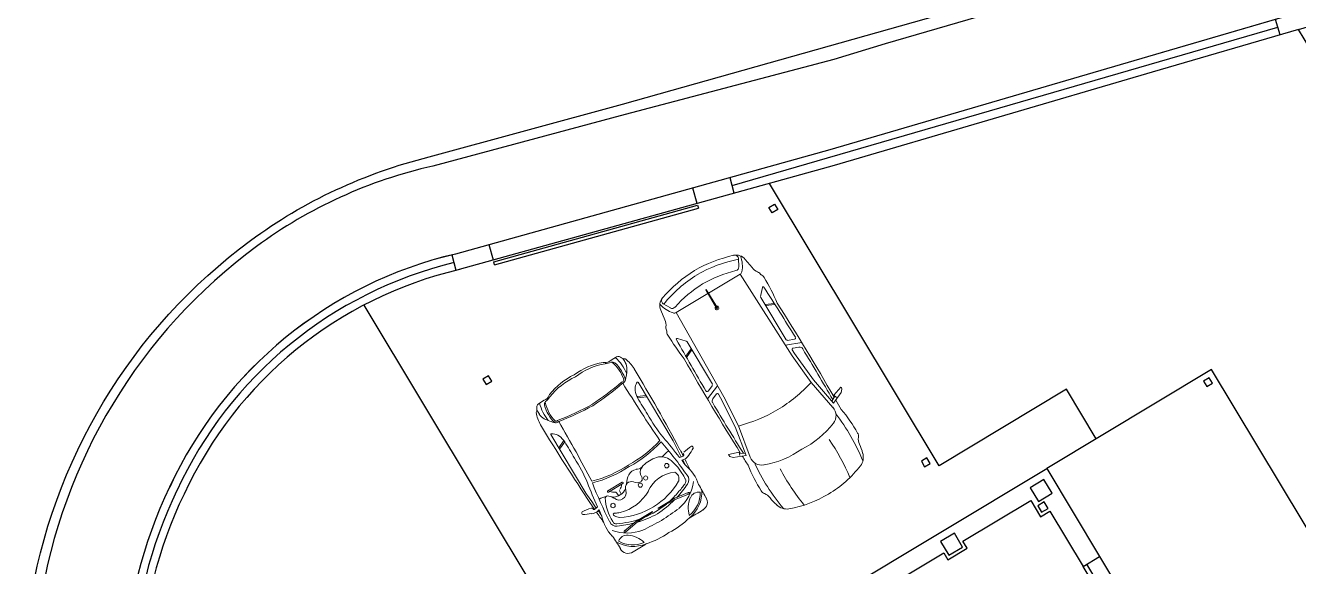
# Model space of a CAD drawing. Header units: millimetres. Extents: x 441061 to 442903, y 4515148 to 4515613.
# Drawn here: x 442665.032 to 442667.514, y 4515546.788 to 4515547.843 of the extents above; entities that cross this region are included whole.
import ezdxf

# ---------------------------------------------------------------- set-up
doc = ezdxf.new("R2010")
doc.units = ezdxf.units.MM
doc.linetypes.add('CONTINUA', pattern=[0])
doc.layers.add('01_mono BAJA', color=2, linetype='Continuous')
doc.layers.add('01_piscinas', color=254, linetype='Continuous')
doc.layers.add('01_muebles_B', color=254, linetype='Continuous', lineweight=5)

# ---------------------------------------------------------------- blocks, each defined once
blk = doc.blocks.new('A$C6A825EFA')
at = {"layer": '01_mono BAJA', "color": 254}
for p, q in [((15.4, 7.005, 0), (15.4, 5.055, 0)), ((15.7, 7.005, 0), (15.7, 3, 0)), ((15.4, 4.705, 0), (15.4, 3.47, 0)), ((15.4, 3.47, 0), (15.105, 3.47, 0)), ((15.105, 3.47, 0), (15.105, 3.3, 0)), ((11.3, 3.3, 0), (14.1, 3.3, 0)), ((11.3, 3.23, 0), (14.1, 3.23, 0)), ((15.105, 3.3, 0), (14.1, 3.3, 0)), ((14.1, 3.3, 0), (14.1, 3, 0)), ((14.1, 3, 0), (11.3, 3, 0)), ((15.7, 3, 0), (14.1, 3, 0)), ((15.7, 0, 0), (15.7, 3)), ((0, 0, 0), (15.7, 0, 0))]:
    blk.add_line(p, q, dxfattribs=at)
at = {"layer": '01_mono BAJA', "color": 254, "elevation": 0}
blk.add_lwpolyline([(15.4, 5.055), (15.275, 5.055), (15.275, 4.705), (15.4, 4.705)], dxfattribs=at)
at = {"layer": '01_mono BAJA', "color": 254}
for points in [[(15.325, 4.755), (15.575, 4.755), (15.575, 5.005), (15.325, 5.005), (15.325, 4.755)], [(15.325, 3.125), (15.575, 3.125), (15.575, 3.375), (15.325, 3.375), (15.325, 3.125)]]:
    blk.add_lwpolyline(points, close=True, dxfattribs=at)
at = {"layer": '01_mono BAJA', "color": 254, "elevation": 0}
for points in [[(15.275, 3.42), (15.155, 3.42), (15.155, 3.3), (15.275, 3.3)], [(15.61, 0.2), (15.51, 0.2), (15.51, 0.1), (15.61, 0.1)]]:
    blk.add_lwpolyline(points, close=True, dxfattribs=at)
blk = doc.blocks.new('A$C0D711DC8')
at = {"layer": '01_muebles_B', "color": 254}
for p, q in [((10.733, 9.894), (9.764, 9.894)), ((10.493, 9.894), (10.545, 9.776)), ((10.515, 9.894), (10.567, 9.778)), ((9.004, 9.693), (9.038, 9.48)), ((9.056, 9.495), (9.026, 9.699)), ((9.038, 9.48), (9.054, 9.218)), ((9.056, 9.218), (9.056, 9.495)), ((9.054, 9.218), (9.056, 9.218)), ((9.038, 8.865), (9.054, 9.127)), ((9.054, 9.127), (9.056, 9.127)), ((9.056, 9.127), (9.056, 8.851)), ((9.004, 8.652), (9.038, 8.865)), ((9.056, 8.851), (9.026, 8.647)), ((9.546, 8.878), (9.495, 8.871)), ((9.614, 8.734), (9.614, 8.97)), ((9.634, 8.734), (9.634, 8.97)), ((9.546, 8.827), (9.494, 8.834)), ((10.493, 8.452), (10.545, 8.569)), ((10.515, 8.452), (10.567, 8.567)), ((10.733, 8.452), (9.764, 8.452))]:
    blk.add_line(p, q, dxfattribs=at)
for centre, radius in [((9.014, 9.701), 0.0121), ((9.51, 9.635), 0.0319), ((9.514, 9.288), 0.0297), ((9.466, 9.173), 0.0297), ((9.417, 8.691), 0.0319), ((9.014, 8.645), 0.0121)]:
    blk.add_circle(centre, radius, dxfattribs=at)
for centre, radius, start, end in [((9.619, 9.904), 0.16, 152.3452, 197.1649), ((10.167, 9.714), 0.738, 149.7434, 158.9846), ((9.525, 9.945), 0.0232, 265.4824, 347.7447), ((9.544, 10.069), 0.023, 23.336, 131.4157), ((8.51, 10.147), 1.058, 348.7131, 356.2571), ((10.995, -17.873), 27.82, 90.1403, 92.8584), ((10.906, 9.364), 0.584, 69.532, 87.9675), ((10.942, 9.629), 2.236, 176.9311, 182.7066), ((8.829, 9.758), 0.121, 83.4929, 184.381), ((9.185, 9.462), 0.48, 118.4979, 171.6974), ((9.142, 9.497), 0.403, 119.7279, 173.0139), ((9.122, 5.315), 4.571, 90.9016, 93.5003), ((9.503, 9.367), 0.611, 128.6532, 169.9617), ((8.847, 9.764), 0.126, 322.6544, 41.1658), ((9.178, 9.352), 0.549, 69.8978, 103.4423), ((10.509, 9.106), 1.518, 154.798, 163.8884), ((9.226, 9.718), 0.0964, 77.7254, 158.9302), ((9.211, 9.707), 0.057, 88.7397, 167.4182), ((9.265, 9.038), 0.727, 86.5634, 94.2004), ((8.819, 3.701), 6.126, 80.3818, 85.9978), ((9.94, 2.874), 7.047, 93.9115, 95.3212), ((9.306, 9.064), 0.701, 67.8757, 89.7559), ((8.751, 3.271), 6.625, 83.7996, 84.6711), ((10.975, -10.424), 20.353, 94.2603, 94.5093), ((9.518, 9.909), 0.0131, 69.95, 178.3297), ((9.777, 9.927), 0.273, 183.7214, 196.1025), ((9.94, 2.874), 7.047, 92.7044, 93.5361), ((10.975, -10.424), 20.353, 93.4112, 94.1277), ((8.751, 3.271), 6.625, 80.1778, 83.3742), ((9.165, 9.803), 0.511, 341.8582, 355.871), ((10.175, 11.66), 1.884, 261.0449, 273.0528), ((10.459, 15.409), 5.634, 268.1287, 270.8789), ((10.529, 10.11), 0.334, 272.7892, 291.8342), ((10.573, 9.974), 0.192, 294.6989, 323.0283), ((10.691, 9.894), 0.0501, 315.174, 347.3096), ((10.732, 9.885), 0.00831, 343.0311, 79.2932), ((10.894, 9.715), 0.0607, 143.7564, 193.2967), ((11.29, 9.332), 0.611, 121.0895, 136.7388), ((10.991, 9.25), 0.526, 73.7001, 105.481), ((10.991, 9.25), 0.505, 69.1925, 104.8598), ((11.01, 9.2), 0.627, 72.4585, 97.9913), ((11.059, 9.742), 0.141, 86.8457, 126.696), ((11.101, 8.862), 1.022, 88.2888, 91.9327), ((11.185, 9.948), 0.0842, 206.7402, 257.6517), ((11.113, 9.698), 0.062, 14.8998, 65.8723), ((11.135, 9.81), 0.0644, 351.2386, 60.1485), ((10.241, 9.772), 0.959, 355.5054, 1.6982), ((8.653, 9.896), 0.361, 284.3027, 324.7225), ((10.25, 9.166), 1.218, 160.2257, 168.6391), ((9.975, 9.34), 0.903, 155.1761, 164.735), ((10.144, 9.165), 1.038, 151.121, 207.6483), ((9.314, 9.595), 0.107, 57.3841, 137.6524), ((8.958, 9.487), 0.459, 324.9496, 25.463), ((9.473, 9.516), 0.219, 7.735, 63.719), ((11.471, 9.253), 1.7, 163.325, 182.6992), ((11.496, 9.248), 1.7, 163.325, 182.5468), ((12.246, 53.159), 43.488, 266.8642, 267.4858), ((12.021, 70.959), 61.269, 268.42618, 268.89057), ((14.417, 9.048), 3.64, 169.6671, 178.0415), ((14.417, 9.048), 3.62, 169.6671, 178.0415), ((10.903, 9.711), 0.0495, 146.1855, 196.1005), ((11.473, 9.762), 0.303, 189.085, 205.7225), ((11.352, 9.713), 0.156, 186.0058, 219.1392), ((10.256, 9.278), 1.007, 354.015, 20.5105), ((10.287, 9.262), 1.007, 354.9224, 20.5105), ((9.808, 9.261), 1.13, 166.1566, 184.4621), ((17.649, 8.764), 8.777, 175.3636, 177.3327), ((10.509, 9.106), 1.518, 165.717, 177.48), ((9.185, 9.47), 0.511, 343.3936, 8.525), ((10.25, 9.166), 1.218, 171.2453, 188.5682), ((9.904, 8.914), 0.65, 151.4841, 196.6746), ((9.552, 9.202), 0.047, 86.7847, 183.1724), ((9.566, 9.362), 0.114, 263.9035, 340.5155), ((9.771, 9.295), 0.101, 164.9008, 216.3288), ((9.538, 9.188), 0.158, 330.3363, 17.3801), ((9.808, 9.085), 1.13, 175.5379, 193.8434), ((17.649, 9.581), 8.777, 182.6673, 184.6364), ((10.509, 9.239), 1.518, 182.52, 194.283), ((9.6, 9.197), 0.0954, 178.5946, 241.3055), ((9.492, 9.055), 0.098, 279.5997, 343.5492), ((9.498, 9.044), 0.0889, 349.0142, 50.9794), ((9.424, 9.265), 0.296, 301.9645, 328.2937), ((11.471, 9.093), 1.7, 177.3008, 196.675), ((11.496, 9.097), 1.7, 177.4532, 196.675), ((14.417, 9.297), 3.64, 181.9585, 190.3329), ((14.417, 9.297), 3.62, 181.9585, 190.3329), ((10.256, 9.068), 1.007, 339.4895, 5.985), ((10.287, 9.084), 1.007, 339.4895, 5.0776), ((9.503, 8.978), 0.611, 190.0383, 231.3468), ((10.25, 9.166), 1.218, 191.3609, 207.4845), ((9.528, 8.859), 0.101, 101.4545, 181.9236), ((9.525, 8.854), 0.0985, 178.6673, 249.1293), ((9.686, 8.849), 0.193, 142.3155, 213.2169), ((9.543, 8.902), 0.0241, 275.7304, 333.0283), ((9.665, 8.855), 0.106, 119.0162, 160.5033), ((9.624, 8.97), 0.0104, 0, 180), ((10.942, 8.716), 2.236, 177.2934, 183.0689), ((9.185, 8.884), 0.48, 188.3026, 241.5021), ((9.142, 8.849), 0.403, 186.9861, 240.2721), ((8.653, 8.449), 0.361, 35.2775, 75.6973), ((10.509, 9.239), 1.518, 196.1116, 205.202), ((9.346, 8.77), 0.149, 215.4424, 244.8998), ((9.507, 8.785), 0.232, 194.2372, 212.2618), ((9.426, 8.595), 0.178, 39.093, 68.893), ((9.543, 8.803), 0.0241, 26.9717, 84.2696), ((9.665, 8.849), 0.106, 199.4967, 240.9838), ((9.532, 8.677), 0.0451, 325.113, 43.0643), ((9.161, 8.546), 0.436, 2.9924, 17.9381), ((9.624, 8.734), 0.0104, 180, 0), ((11.473, 8.583), 0.303, 154.2775, 170.915), ((11.352, 8.632), 0.156, 140.8608, 173.9942), ((8.829, 8.587), 0.121, 175.619, 276.5071), ((8.847, 8.581), 0.126, 318.8342, 37.3456), ((9.226, 8.628), 0.0964, 201.0698, 282.2746), ((9.215, 8.619), 0.0486, 198.7488, 279.3616), ((9.25, 9.243), 0.672, 267.6901, 298.2478), ((8.819, 14.644), 6.126, 274.0022, 279.6182), ((9.299, 8.649), 0.0212, 220.8304, 310.3789), ((9.285, 8.645), 0.0299, 337.3586, 32.1758), ((8.751, 15.074), 6.625, 275.3289, 276.2004), ((9.619, 8.441), 0.16, 162.8351, 207.6548), ((9.777, 8.418), 0.273, 163.8975, 176.2786), ((8.751, 15.074), 6.625, 276.6258, 279.8222), ((12.246, -34.814), 43.488, 92.5142, 93.1358), ((10.175, 6.685), 1.884, 86.9472, 98.9551), ((10.459, 2.936), 5.634, 89.1211, 91.8713), ((12.021, -52.613), 61.269, 91.10943, 91.57382), ((10.529, 8.236), 0.334, 68.1658, 87.2108), ((10.573, 8.372), 0.192, 36.9717, 65.3011), ((10.691, 8.451), 0.0501, 12.6904, 44.826), ((10.894, 8.63), 0.0607, 166.7033, 216.2436), ((11.29, 9.013), 0.611, 223.2612, 238.9105), ((10.991, 9.095), 0.526, 254.519, 286.2999), ((10.903, 8.634), 0.0495, 163.8995, 213.8145), ((10.991, 9.095), 0.505, 255.1402, 290.8075), ((11.01, 9.145), 0.627, 262.0087, 287.5415), ((11.059, 8.603), 0.141, 233.304, 273.1543), ((11.113, 8.647), 0.062, 294.1277, 345.1002), ((11.135, 8.535), 0.0644, 299.8515, 8.7614), ((10.241, 8.573), 0.959, 358.3018, 4.4946), ((9.122, 13.031), 4.571, 266.4997, 269.0984), ((9.178, 8.993), 0.549, 256.5577, 290.1022), ((9.94, 15.472), 7.047, 264.6788, 266.0885), ((10.975, 28.769), 20.353, 265.4907, 265.7397), ((10.167, 8.631), 0.738, 201.0154, 210.2566), ((9.518, 8.436), 0.0131, 181.6703, 290.05), ((9.94, 15.472), 7.047, 266.4639, 267.2956), ((10.975, 28.769), 20.353, 265.8723, 266.5888), ((9.525, 8.401), 0.0232, 12.2553, 94.5176), ((8.51, 8.199), 1.058, 3.7429, 11.2869), ((10.995, 36.219), 27.82, 267.1416, 269.8597), ((10.732, 8.46), 0.00831, 280.7068, 16.9689), ((10.906, 8.982), 0.584, 272.0325, 290.468), ((11.101, 9.484), 1.022, 268.0673, 271.7112), ((11.185, 8.397), 0.0842, 102.3483, 153.2598), ((9.544, 8.277), 0.023, 228.5843, 336.664)]:
    blk.add_arc(centre, radius, start, end, dxfattribs=at)
blk = doc.blocks.new('A$C392252A0')
at = {"layer": '01_muebles_B', "color": 254}
for p, q in [((10.715, 8.129), (10.705, 8.127)), ((10.705, 8.127), (10.752, 7.979)), ((10.738, 8.124), (10.715, 8.129)), ((10.775, 8.091), (10.738, 8.124)), ((9.876, 7.976), (9.791, 7.758)), ((10.752, 7.979), (10.798, 7.995)), ((10.773, 7.987), (10.809, 7.914)), ((10.846, 7.92), (10.775, 8.091)), ((8.499, 7.763), (8.397, 7.82)), ((8.605, 7.917), (8.455, 7.893)), ((8.599, 7.726), (9.971, 7.763)), ((9.019, 7.811), (8.92, 7.9)), ((9.731, 7.807), (9.031, 7.807)), ((9.201, 7.926), (9.149, 7.807)), ((9.219, 7.928), (9.166, 7.807)), ((9.784, 7.911), (9.748, 7.818)), ((9.913, 7.908), (9.882, 7.828)), ((9.898, 7.807), (9.958, 7.808)), ((10.418, 7.844), (9.958, 7.808)), ((10.43, 7.798), (9.971, 7.763)), ((10.418, 7.844), (10.846, 7.92)), ((10.43, 7.798), (10.894, 7.881)), ((8.599, 7.725), (8.599, 7.201)), ((8.839, 7.203), (8.537, 7.2)), ((8.537, 7.2), (8.537, 7.193)), ((8.839, 7.19), (8.537, 7.193)), ((8.599, 6.669), (8.599, 7.193)), ((8.499, 6.631), (8.397, 6.573)), ((8.605, 6.476), (8.455, 6.5)), ((8.599, 6.668), (9.971, 6.631)), ((9.019, 6.582), (8.92, 6.494)), ((9.731, 6.587), (9.031, 6.587)), ((9.201, 6.468), (9.149, 6.587)), ((9.219, 6.466), (9.166, 6.587)), ((9.784, 6.482), (9.748, 6.576)), ((9.876, 6.418), (9.791, 6.636)), ((9.913, 6.486), (9.882, 6.565)), ((9.898, 6.587), (9.958, 6.585)), ((10.418, 6.55), (9.958, 6.585)), ((10.43, 6.596), (9.971, 6.631)), ((10.418, 6.55), (10.846, 6.473)), ((10.43, 6.596), (10.894, 6.512)), ((10.705, 6.267), (10.752, 6.414)), ((10.752, 6.414), (10.798, 6.398)), ((10.773, 6.407), (10.809, 6.48)), ((10.846, 6.473), (10.775, 6.303)), ((10.715, 6.265), (10.705, 6.267)), ((10.738, 6.27), (10.715, 6.265)), ((10.775, 6.303), (10.738, 6.27))]:
    blk.add_line(p, q, dxfattribs=at)
for centre, radius, start, end in [((8.586, 8.093), 0.177, 275.9895, 308.6871), ((8.751, 7.888), 0.086, 87.4739, 128.6871), ((8.808, 7.907), 0.086, 87.4739, 128.6871), ((8.809, 4.809), 3.183, 82.5975, 89.9397), ((10.099, -28.508), 36.485, 88.9288, 91.3819), ((10.099, -28.508), 36.485, 88.6181, 88.8592), ((11.3, 6.178), 1.816, 87.2886, 100.1742), ((11.389, 7.907), 0.086, 51.3129, 92.5261), ((11.554, 8.112), 0.177, 231.3129, 264.0105), ((10.216, 7.155), 1.997, 161.6598, 178.7983), ((10.242, 7.158), 1.952, 160.298, 178.865), ((8.474, 7.733), 0.162, 96.7804, 161.7197), ((8.375, 7.769), 0.0561, 66.6468, 164.8738), ((8.295, 7.436), 0.435, 49.0196, 78.8841), ((8.473, 7.717), 0.0531, 342.7058, 60.706), ((8.545, 7.725), 0.0531, 0, 49.0196), ((8.929, 7.908), 0.0124, 91.7937, 220.4777), ((10.022, -29.576), 37.513, 90.3882, 91.6701), ((9.031, 7.824), 0.0177, 228.3547, 270), ((9.731, 7.824), 0.0177, 270, 338.7209), ((9.768, 7.918), 0.0177, 338.7209, 90.3882), ((9.897, 7.823), 0.0159, 158.7209, 271.5074), ((9.963, 7.889), 0.0531, 90.2143, 158.7209), ((10.099, -28.508), 36.45, 88.8997, 90.2143), ((8.43, 7.197), 2.089, 0, 16.7318), ((10.925, 7.707), 0.177, 21.0532, 100.1701), ((11.313, 4.914), 2.974, 81.2806, 96.1737), ((9.874, 7.302), 1.304, 355.3559, 21.0532), ((11.467, 7.285), 0.654, 72.0531, 84.0105), ((11.619, 7.711), 0.203, 22.7994, 75.9629), ((10.262, 7.197), 1.654, 0, 21.006), ((10.276, 7.152), 1.836, 162.6109, 178.6018), ((11.437, 4.633), 2.974, 81.5863, 93.456), ((8.839, 7.197), 0.0267, 193.7603, 166.2397), ((10.216, 7.239), 1.997, 181.2017, 198.3402), ((10.242, 7.236), 1.952, 181.135, 199.702), ((10.276, 7.242), 1.836, 181.3982, 197.3891), ((8.839, 7.197), 0.00662, 270, 90), ((8.43, 7.197), 2.089, 343.2682, 0), ((9.874, 7.091), 1.304, 338.9468, 4.6441), ((10.262, 7.197), 1.654, 338.994, 0), ((8.473, 6.677), 0.0531, 299.294, 17.2942), ((11.437, 9.761), 2.974, 266.544, 278.4137), ((8.474, 6.661), 0.162, 198.2803, 263.2196), ((8.375, 6.625), 0.0561, 195.1262, 293.3532), ((8.295, 6.957), 0.435, 281.1159, 310.9804), ((8.545, 6.669), 0.0531, 310.9804, 0), ((9.031, 6.569), 0.0177, 90, 131.6453), ((9.731, 6.569), 0.0177, 21.2791, 90), ((9.897, 6.571), 0.0159, 88.4926, 201.2791), ((10.925, 6.686), 0.177, 259.8299, 338.9468), ((11.313, 9.479), 2.974, 263.8263, 278.7194), ((11.619, 6.682), 0.203, 284.0371, 337.2006), ((8.586, 6.3), 0.177, 51.3129, 84.0105), ((8.751, 6.506), 0.086, 231.3129, 272.5261), ((8.808, 6.487), 0.086, 231.3129, 272.5261), ((8.809, 9.584), 3.183, 270.0603, 277.4025), ((8.929, 6.486), 0.0124, 139.5223, 268.2063), ((10.022, 43.97), 37.513, 268.3299, 269.6118), ((10.099, 42.902), 36.485, 268.6181, 271.0712), ((9.768, 6.476), 0.0177, 269.6118, 21.2791), ((9.963, 6.505), 0.0531, 201.2791, 269.7857), ((10.099, 42.902), 36.45, 269.7857, 271.1003), ((10.099, 42.902), 36.485, 271.1408, 271.3819), ((11.3, 8.215), 1.816, 259.8258, 272.7114), ((11.389, 6.487), 0.086, 267.4739, 308.6871), ((11.554, 6.282), 0.177, 95.9895, 128.6871), ((11.467, 7.108), 0.654, 275.9895, 287.9469)]:
    blk.add_arc(centre, radius, start, end, dxfattribs=at)
blk = doc.blocks.new('A$C21391103')
at = {"layer": '01_piscinas'}
for p, q in [((75.743, 97.625), (78.567, 98.459)), ((75.61, 97.847), (73.389, 97.196)), ((75.455, 97.541), (75.385, 97.781)), ((66.909, 95.192), (75.42, 97.661)), ((75.743, 97.625), (73.459, 96.956)), ((81.763, 87.598), (75.743, 97.625)), ((73.389, 97.196), (68.433, 95.744)), ((73.459, 96.956), (68.502, 95.503)), ((68.433, 95.744), (62.592, 94.121)), ((68.502, 95.503), (62.654, 93.879)), ((66.943, 95.07), (66.876, 95.311)), ((66.365, 94.91), (66.298, 95.151)), ((70.136, 90.817), (67.491, 95.223)), ((63.192, 94.002), (66.371, 94.886)), ((63.205, 93.954), (66.385, 94.837)), ((66.371, 94.886), (66.385, 94.837)), ((63.185, 94.026), (63.118, 94.267)), ((62.607, 93.866), (62.54, 94.106)), ((63.205, 93.954), (63.192, 94.002)), ((61.165, 93.325), (64.649, 87.523)), ((72.124, 92.011), (70.136, 90.817)), ((72.587, 91.239), (72.124, 92.011))]:
    blk.add_line(p, q, dxfattribs=at)
for points in [[(98.72, 29.96, -0.121125), (94.799, 28.827, -0.140664), (90.771, 29.587, -0.142395), (87.056, 33.033), (85.813, 35.14), (83.779, 38.584), (80.683, 43.615), (75.946, 51.534), (71.318, 59.2), (70.815, 60.112), (66.148, 67.877), (65.144, 69.645), (61.995, 74.859), (60.621, 77.117), (57.988, 81.46), (57.453, 82.35, -0.176696), (55.952, 88.617, -0.199121), (59.398, 94.331, -0.099014), (62.185, 95.635), (65.2, 96.459), (73.334, 98.756)], [(72.482, 98.331), (69.294, 97.401), (68.494, 97.157), (65.24, 96.299), (62.241, 95.492, 0.104093), (59.49, 94.238, 0.198404), (56.114, 88.656, 0.176564), (57.576, 82.447), (58.098, 81.559), (58.665, 80.688), (60.245, 78.102), (60.776, 77.141), (62.157, 74.959), (62.654, 74.078), (64.676, 70.57), (65.275, 69.771), (66.259, 67.975), (66.762, 67.134), (70.947, 60.191), (71.452, 59.323), (76.078, 51.6)], [(79.63, 99.025), (73.389, 97.196), (68.433, 95.744), (62.592, 94.121, 0.23097), (58.136, 90.485, 0.210232), (57.927, 84.854, 0.027042), (58.536, 83.531), (59.924, 81.237), (61.797, 78.155), (63.357, 75.518), (68.095, 67.592), (72.33, 60.552), (77.116, 52.571), (82.132, 44.181), (85.199, 39.128), (87.238, 35.726), (87.993, 34.468, 0.146839), (91.113, 31.16, 0.183488), (95.987, 30.523, 0.071368), (98.288, 31.43)]]:
    blk.add_lwpolyline(points, format="xyb", dxfattribs=at)
for points in [[(67.533, 94.763), (67.482, 94.849), (67.567, 94.901), (67.619, 94.815)], [(63.161, 92.138), (63.109, 92.224), (63.023, 92.172), (63.075, 92.087)], [(69.86, 90.888), (69.911, 90.802), (69.997, 90.854), (69.946, 90.94)]]:
    blk.add_lwpolyline(points, close=True, dxfattribs=at)
for centre, radius, start, end in [((64.09, 87.737), 6.557, 103.2026, 155.2248), ((64.09, 87.737), 6.432, 103.6381, 155.2465), ((64.09, 87.737), 6.307, 103.157, 155.2465), ((64.432, 87.432), 6.997, 154.1293, 201.6194), ((64.432, 87.432), 6.872, 154.109, 201.6194), ((64.432, 87.432), 6.747, 154.109, 201.6194)]:
    blk.add_arc(centre, radius, start, end, dxfattribs=at)
at = {"layer": '01_piscinas', "xscale": -1.1, "yscale": 1.1, "zscale": 1.1}
for name, p, rotation in [('A$C392252A0', (68.454, 105.691), 120.9802412027758), ('A$C0D711DC8', (62.187, 76.396), 300.9802412027759)]:
    blk.add_blockref(name, p, dxfattribs=dict(at, rotation=rotation))
at = {"layer": '01_piscinas', "rotation": 120.9802402704198}
blk.add_blockref('A$C6A825EFA', (82.469, 78.86, 0), dxfattribs=at)

msp = doc.modelspace()

# ---------------------------------------------------------------- block references
at = {"layer": '01_piscinas', "color": 6, "linetype": 'CONTINUA', "xscale": 0.125, "yscale": 0.125, "zscale": 0.125}
msp.add_blockref('A$C21391103', (442658.0459, 4515535.6321), dxfattribs=at)

doc.saveas('drawing.dxf')
